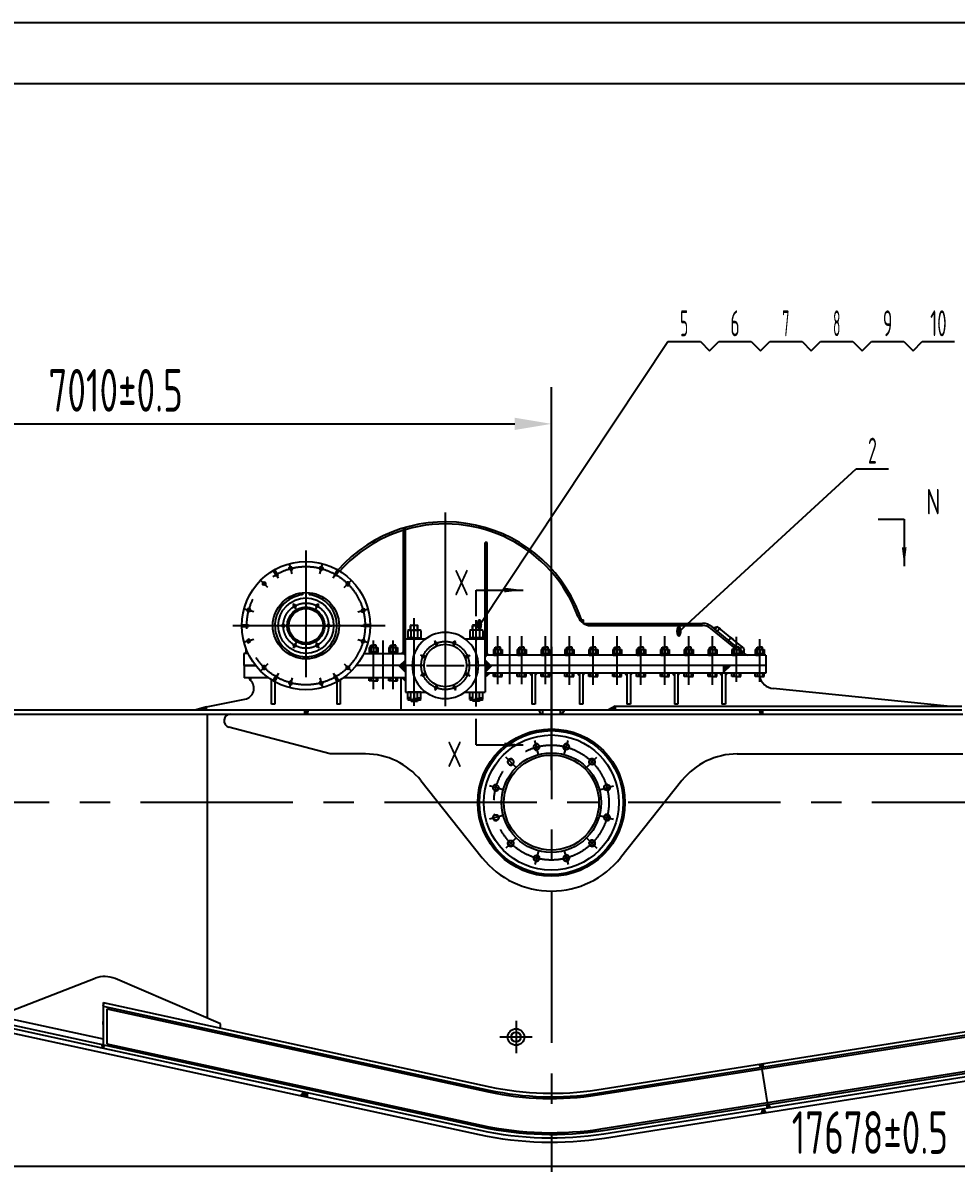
# Model space of a CAD drawing. Header units: millimetres. Extents: x 0 to 30627, y -801 to 20790.
# Drawn here: x 6519 to 11879, y 14243 to 20790 of the extents above; entities that cross this region are included whole.
import ezdxf
from ezdxf.enums import TextEntityAlignment as Align

# ---------------------------------------------------------------- set-up
doc = ezdxf.new("R2010")
doc.units = ezdxf.units.MM
doc.header["$LTSCALE"] = 700
doc.linetypes.add('F', pattern=[0.75, 0.5, -0.25])
doc.linetypes.add('G', pattern=[2, 1.25, -0.25, 0.25, -0.25])
for name, color, linetype in [('01', 7, 'Continuous'), ('02', 1, 'Continuous'), ('04', 2, 'F'), ('05', 142, 'G'), ('08', 1, 'Continuous'), ('11', 3, 'Continuous')]:
    doc.layers.add(name, color=color, linetype=linetype)
doc.styles.get("Standard").update_dxf_attribs({"font": 'isocp', "width": 0.707, "bigfont": 'intecad.shx'})
doc.dimstyles.new('INTE', dxfattribs={"dimscale": 70, "dimtxt": 3.5, "dimasz": 3, "dimexe": 3, "dimexo": 0, "dimgap": 1, "dimtad": 1, "dimdec": 3, "dimdsep": 46, "dimtxsty": 'Standard', "dimcen": 0, "dimclrd": 1, "dimclre": 1, "dimclrt": 3, "dimaunit": 1, "dimadec": 0, "dimazin": 0, "dimtfac": 1, "dimtmove": 0, "dimatfit": 0, "dimfxl": 0, "dimarcsym": 0})

# ---------------------------------------------------------------- blocks, each defined once
blk = doc.blocks.new('*D7')
at = {"layer": '08', "color": 1, "lineweight": -2}
for p, q in [((2544.7, 12260.8), (2544.7, 14436.8)), ((20222.7, 13788.6), (20222.7, 14436.8)), ((2754.7, 14226.8), (20012.7, 14226.8))]:
    blk.add_line(p, q, dxfattribs=at)
at = {"layer": '08', "color": 1}
for points in [[(2754.7, 14261.8), (2754.7, 14191.8), (2544.7, 14226.8)], [(20012.7, 14261.8), (20012.7, 14191.8), (20222.7, 14226.8)]]:
    blk.add_solid(points, dxfattribs=at)
at = {"layer": 'DEFPOINTS', "color": 0}
for p in [(20222.7, 14226.8), (20222.7, 13788.6), (2544.7, 12260.8)]:
    blk.add_point(p, dxfattribs=at)
at = {"layer": '08', "color": 3, "insert": (11383.7, 14419.3), "char_height": 245, "attachment_point": 5}
blk.add_mtext('17678%%P0.5', dxfattribs=at)
blk = doc.blocks.new('*D8')
at = {"layer": '08', "color": 1, "lineweight": -2}
for p, q in [((2544.7, 16670.3), (2544.7, 18697.6)), ((9554.7, 16499.6), (9554.7, 18697.6)), ((2754.7, 18487.6), (9344.7, 18487.6))]:
    blk.add_line(p, q, dxfattribs=at)
at = {"layer": '08', "color": 1}
for points in [[(2754.7, 18522.6), (2754.7, 18452.6), (2544.7, 18487.6)], [(9344.7, 18522.6), (9344.7, 18452.6), (9554.7, 18487.6)]]:
    blk.add_solid(points, dxfattribs=at)
at = {"layer": 'DEFPOINTS', "color": 0}
for p in [(9554.7, 18487.6), (2544.7, 16670.3), (9554.7, 16499.6)]:
    blk.add_point(p, dxfattribs=at)
at = {"layer": '08', "color": 3, "insert": (7052.1, 18680.1), "char_height": 245, "attachment_point": 5}
blk.add_mtext('7010%%p0.5', dxfattribs=at)
blk = doc.blocks.new('*U10')
at = {"layer": '01'}
for p, q in [((-25.6, 0), (-25.6, 25.4)), ((-25.6, 25.4), (0, 25.4)), ((-25.6, 15), (0, 15)), ((0, 25.4), (0, 0)), ((0, -25.4), (0, 0)), ((-25.6, 0), (-25.6, -25.4)), ((-25.6, -15), (0, -15)), ((-25.6, -25.4), (0, -25.4))]:
    blk.add_line(p, q, dxfattribs=at)
at = {"layer": '05'}
blk.add_line((-26.7, 0), (1.1, 0), dxfattribs=at)
blk = doc.blocks.new('*U11')
at = {"layer": '01'}
for p, q in [((-22.8, 7.5), (-22.8, 0)), ((0, 7.5), (-22.8, 7.5)), ((-22.8, 0), (0, 0)), ((0, 0), (-4.3, 7.5)), ((0, 7.5), (4.3, 0)), ((0, 7.5), (22.8, 7.5)), ((22.8, 0), (0, 0)), ((22.8, 7.5), (22.8, 0))]:
    blk.add_line(p, q, dxfattribs=at)
at = {"layer": '05'}
blk.add_line((0, 9.6), (0, -2.1), dxfattribs=at)
blk = doc.blocks.new('L')
at = {"layer": '01'}
for p, q in [((13018.7, 14500.4), (13018.7, 14514.8)), ((13018.7, 14514.8), (13033.7, 14514.8)), ((13048.7, 14514.8), (13033.7, 14514.8)), ((13048.7, 14500.4), (13048.7, 14514.8)), ((13008.3, 14346.1), (13008.3, 14364.8)), ((13008.3, 14364.8), (13033.7, 14364.8)), ((13033.7, 14346.1), (13008.3, 14346.1)), ((13018.7, 14364.8), (13018.7, 14346.1)), ((13059.1, 14364.8), (13033.7, 14364.8)), ((13033.7, 14346.1), (13059.1, 14346.1)), ((13048.7, 14364.8), (13048.7, 14346.1)), ((13059.1, 14346.1), (13059.1, 14364.8))]:
    blk.add_line(p, q, dxfattribs=at)
at = {"layer": '02'}
for p, q in [((13021.7, 14514.8), (13021.7, 14500.4)), ((13045.7, 14514.8), (13045.7, 14500.4))]:
    blk.add_line(p, q, dxfattribs=at)
at = {"layer": '01', "rotation": 270}
blk.add_blockref('*U10', (13033.7, 14474.8), dxfattribs=at)
at = {"layer": '01'}
blk.add_blockref('*U11', (13033.7, 14467.3), dxfattribs=at)
blk = doc.blocks.new('*U36')
at = {"layer": '01'}
blk.add_lwpolyline([(415, 292), (25, 292)], dxfattribs=at)
at = {"layer": '02'}
blk.add_lwpolyline([(420, 297), (0, 297)], dxfattribs=at)

msp = doc.modelspace()

# ---------------------------------------------------------------- hatches: boundary and pattern name
at = {"layer": '01'}
for points in [[(8716.6412, 17892.713), (8704.6412, 17879.9882), (8715.8619, 17879.9882, -0.000249741), (8716.6412, 17880.2168)], [(10503.9267, 17320.0609), (10484.6888, 17316.5484), (10494.4704, 17308.528)], [(8694.3111, 17169.9882), (8704.6412, 17169.9882), (8704.6412, 17180.2739)], [(8703.7193, 17169.9882), (8716.6412, 17169.9882), (8716.6412, 17159.1608)], [(9181.6412, 17158.9882), (9173.6412, 17167.026), (9173.6412, 17150.9882)], [(9195.9714, 17158.9882), (9185.6412, 17158.9882), (9185.6412, 17169.2739)], [(10659.5197, 17189.6592), (10651.4477, 17179.8147), (10659.4383, 17173.2628)], [(10680.2849, 17158.9882), (10666.1401, 17167.7676), (10658.9414, 17158.9882)], [(8716.6412, 17011.3135), (8716.6412, 17030.4882), (8698.5191, 17030.4882)], [(9882.8954, 16846.4882), (9920.4157, 16846.4882), (9920.4157, 16866.4882)], [(10768.2412, 16846.4882), (10748.5425, 16846.4882), (10755.2412, 16821.4882), (10768.2412, 16821.4882)], [(6985.5725, 14922.4323), (6972.3212, 14925.3126), (6981.3246, 14902.8886)], [(10791.2546, 14559.8516), (10811.2318, 14563.0053), (10800.1106, 14581.4974), (10791.3614, 14580.1162)]]:
    msp.add_hatch(color=256, dxfattribs=at).paths.add_polyline_path(points)
at = {"layer": '01', "linetype": 'Continuous'}
h = msp.add_hatch(color=7, dxfattribs=at)
h.paths.add_polyline_path([(8677.6412, 17100.4882), (8691.1412, 17086.9882), (8691.1412, 17100.4882)])
h.paths.add_polyline_path([(8691.1412, 17100.4882), (8691.1412, 17086.9882), (8696.6412, 17081.4882), (8716.6412, 17081.4882), (8716.6412, 17100.4882)])
h.paths.add_polyline_path([(8716.6412, 17061.4882), (8716.6412, 17081.4882), (8696.6412, 17081.4882)])
at = {"layer": '01'}
h = msp.add_hatch(color=256, dxfattribs=at)
h.paths.add_polyline_path([(9193.6412, 17081.4882), (9173.6412, 17081.4882), (9173.6412, 17061.4882)])
h.paths.add_polyline_path([(9212.6412, 17100.4882), (9173.6412, 17100.4882), (9173.6412, 17081.4882), (9193.6412, 17081.4882)])
h.paths.add_polyline_path([(9198.6412, 17054.9082), (9198.6412, 17056.4882), (9173.6412, 17056.4882), (9173.6412, 17033.7666)])
h = msp.add_hatch(color=256, dxfattribs=at)
h.paths.add_polyline_path([(10565.8203, 17100.4882), (10543.6412, 17100.4882), (10543.6412, 17081.4882), (10563.6412, 17081.4882), (10564.2011, 17082.048)])
h.paths.add_polyline_path([(10563.6412, 17081.4882), (10543.6412, 17081.4882), (10543.6412, 17061.4882)])
h.paths.add_polyline_path([(10582.6412, 17100.4882), (10565.8203, 17100.4882), (10564.2011, 17082.048)])
at = {"layer": '01', "linetype": 'Continuous'}
for points in [[(7827.1412, 17030.4882), (7818.9284, 17030.4882), (7827.1412, 17014.4882)], [(7573.1412, 16846.4882), (7573.1412, 16862.4882), (7515.0246, 16846.4882)], [(8157.94, 16846.4882), (8138.7412, 16846.4882), (8138.7412, 16821.4882), (8151.2412, 16821.4882)]]:
    msp.add_hatch(color=7, dxfattribs=at).paths.add_polyline_path(points)
at = {"layer": '01'}
h = msp.add_hatch(color=256, dxfattribs=at)
h.paths.add_polyline_path([(9442.1412, 17056.4882), (9429.5556, 17056.4882), (9442.1412, 17041.6822)])
h.paths.add_polyline_path([(9471.57, 17056.4882), (9462.1412, 17056.4882), (9462.1412, 17044.4918)])
h = msp.add_hatch(color=256, dxfattribs=at)
h.paths.add_polyline_path([(9715.1412, 17056.4882), (9702.5556, 17056.4882), (9715.1412, 17041.6822)])
h.paths.add_polyline_path([(9744.57, 17056.4882), (9735.1412, 17056.4882), (9735.1412, 17044.4918)])
h = msp.add_hatch(color=256, dxfattribs=at)
h.paths.add_polyline_path([(9988.1412, 17056.4882), (9975.5556, 17056.4882), (9988.1412, 17041.6822)])
h.paths.add_polyline_path([(10017.57, 17056.4882), (10008.1412, 17056.4882), (10008.1412, 17044.4918)])
h = msp.add_hatch(color=256, dxfattribs=at)
h.paths.add_polyline_path([(10261.1412, 17056.4882), (10248.5556, 17056.4882), (10261.1412, 17041.6822)])
h.paths.add_polyline_path([(10290.57, 17056.4882), (10281.1412, 17056.4882), (10281.1412, 17044.4918)])
h = msp.add_hatch(color=256, dxfattribs=at)
h.paths.add_polyline_path([(10534.1412, 17056.4882), (10521.5556, 17056.4882), (10534.1412, 17041.6822)])
h.paths.add_polyline_path([(10563.57, 17056.4882), (10554.1412, 17056.4882), (10554.1412, 17044.4918)])
h = msp.add_hatch(color=256, dxfattribs=at)
h.paths.add_polyline_path([(9503.7412, 16846.4882), (9479.8075, 16846.4882), (9494.2412, 16821.4882), (9500.7412, 16821.4882, 0.414213562), (9503.7412, 16824.4882)])
h.paths.add_polyline_path([(9629.6747, 16846.4877), (9605.7412, 16846.4878), (9605.7412, 16824.4882, 0.414213562), (9608.7412, 16821.4882), (9615.2412, 16821.4882)])
h = msp.add_hatch(color=256, dxfattribs=at)
h.paths.add_polyline_path([(9503.7412, 16846.4882), (9494.2412, 16846.4882), (9494.2412, 16821.4882), (9500.7412, 16821.4882, 0.414213562), (9503.7412, 16824.4882)])
h.paths.add_polyline_path([(9615.2412, 16846.4877), (9605.7412, 16846.4878), (9605.7412, 16824.4882, 0.414213562), (9608.7412, 16821.4882), (9615.2412, 16821.4882)])
h = msp.add_hatch(color=256, dxfattribs=at)
h.paths.add_polyline_path([(10761.7412, 14814.4605), (10748.7412, 14812.4069), (10757.0215, 14793.4669), (10761.7412, 14794.2125)])
h.paths.add_polyline_path([(10773.7412, 14811.457), (10773.7412, 14816.3561), (10761.7412, 14814.4605), (10761.7412, 14794.2125), (10768.0961, 14795.2164)])
h.paths.add_polyline_path([(10775.5431, 14816.6408), (10773.7412, 14816.3561), (10773.7412, 14811.457)])
h = msp.add_hatch(color=256, dxfattribs=at)
h.paths.add_polyline_path([(8138.897, 14651.2832), (8132.6906, 14652.6322), (8113.23, 14631.2784), (8133.5871, 14626.8536)])
h.paths.add_polyline_path([(8133.5871, 14626.8536), (8152.7152, 14622.696), (8152.7725, 14648.2673), (8138.897, 14651.2832)])
h = msp.add_hatch(color=256, dxfattribs=at)
h.paths.add_polyline_path([(10769.8787, 14556.4771), (10766.1053, 14555.8814), (10761.5304, 14529.8496), (10773.7771, 14531.7829)])
h.paths.add_polyline_path([(10773.7412, 14557.0869), (10769.8787, 14556.4771), (10773.7771, 14531.7829), (10784.1679, 14533.4233)])
at = {"layer": '02'}
for points in [[(8716.6412, 17131.9882), (8685.1412, 17100.4882), (8716.6412, 17100.4882), (8716.6412, 17100.9882)], [(9173.6412, 17131.9882), (9173.6412, 17100.4882), (9205.1412, 17100.4882)]]:
    msp.add_hatch(color=256, dxfattribs=at).paths.add_polyline_path(points)

# ---------------------------------------------------------------- linework, layer by layer
msp.add_line((7947.1412, 16878.4882), (7947.1412, 17018.2017))
at = {"layer": '01'}
for p, q in [((11430.9946, 17940.0562), (11580.9946, 17940.0562)), ((8704.6412, 17879.9882), (8716.6412, 17892.713)), ((9123.1412, 17383.5956), (9123.1412, 17533.5956)), ((8729.6412, 17300.755), (8729.6412, 17258.9882)), ((8737.5787, 17303.9882), (8795.2037, 17303.9882)), ((8749.1412, 17332.3444), (8746.1412, 17329.3444)), ((8746.1412, 17303.9882), (8746.1412, 17329.3444)), ((8788.1412, 17329.3444), (8746.1412, 17329.3444)), ((8748.3912, 17300.755), (8748.3912, 17258.9882)), ((8749.1412, 17332.3444), (8785.1412, 17332.3444)), ((8785.1412, 17332.3444), (8788.1412, 17329.3444)), ((8785.8912, 17300.755), (8785.8912, 17258.9882)), ((8788.1412, 17303.9882), (8788.1412, 17329.3444)), ((8804.6412, 17300.755), (8804.6412, 17258.9882)), ((9085.6412, 17300.755), (9085.6412, 17258.9882)), ((9152.7037, 17303.9882), (9095.0787, 17303.9882)), ((9105.1412, 17332.3444), (9102.1412, 17329.3444)), ((9102.1412, 17329.3444), (9144.1412, 17329.3444)), ((9102.1412, 17303.9882), (9102.1412, 17329.3444)), ((9104.3912, 17300.755), (9104.3912, 17258.9882)), ((9141.1412, 17332.3444), (9105.1412, 17332.3444)), ((9141.1412, 17332.3444), (9144.1412, 17329.3444)), ((9141.8912, 17300.755), (9141.8912, 17258.9882)), ((9144.1412, 17303.9882), (9144.1412, 17329.3444)), ((9160.6412, 17300.755), (9160.6412, 17258.9882)), ((10618.917, 17206.4882), (10477.9945, 17322.0374)), ((10503.9267, 17320.0609), (10484.6888, 17316.5484)), ((8729.6412, 17258.9882), (8804.6412, 17258.9882)), ((8735.3912, 17258.9882), (8735.3912, 17253.4882)), ((8767.1412, 17258.9882), (8735.3912, 17258.9882)), ((8767.1412, 17258.9882), (8763.9658, 17253.4882)), ((8767.1412, 17258.9882), (8798.8912, 17258.9882)), ((8770.028, 17253.4882), (8773.2034, 17258.9882)), ((8798.8912, 17258.9882), (8798.8912, 17253.4882)), ((9160.6412, 17258.9882), (9085.6412, 17258.9882)), ((9123.1412, 17258.9882), (9091.3912, 17258.9882)), ((9091.3912, 17258.9882), (9091.3912, 17253.4882)), ((9120.2545, 17253.4882), (9117.0791, 17258.9882)), ((9123.1412, 17258.9882), (9154.8912, 17258.9882)), ((9123.1412, 17258.9882), (9126.3167, 17253.4882)), ((9154.8912, 17258.9882), (9154.8912, 17253.4882)), ((7802.1412, 17169.9882), (7802.1412, 17194.2913)), ((8518.1412, 17203.0882), (8518.1412, 17217.4882)), ((8518.1412, 17217.4882), (8533.1412, 17217.4882)), ((8548.1412, 17217.4882), (8533.1412, 17217.4882)), ((8548.1412, 17203.0882), (8548.1412, 17217.4882)), ((8631.1412, 17203.0882), (8631.1412, 17217.4882)), ((8631.1412, 17217.4882), (8646.1412, 17217.4882)), ((8661.1412, 17217.4882), (8646.1412, 17217.4882)), ((8661.1412, 17203.0882), (8661.1412, 17217.4882)), ((8694.3111, 17169.9882), (8704.6412, 17180.2739)), ((8703.7193, 17169.9882), (8716.6412, 17159.1608)), ((9181.6412, 17158.9882), (9173.6412, 17167.026)), ((9173.6412, 17150.9882), (9181.6412, 17158.9882)), ((9195.9714, 17158.9882), (9185.6412, 17169.2739)), ((10666.1401, 17167.7676), (10642.5662, 17187.097)), ((10658.9414, 17158.9882), (10666.1401, 17167.7676)), ((10659.5197, 17189.6592), (10659.4383, 17173.2628)), ((10666.1401, 17167.7676), (10680.2849, 17158.9882)), ((9173.6412, 17131.9882), (9205.1412, 17100.4882)), ((9173.6412, 17061.4882), (9212.6412, 17100.4882)), ((10543.6412, 17061.4882), (10582.6412, 17100.4882)), ((8507.7162, 17011.7882), (8507.7162, 17030.4882)), ((8507.7162, 17030.4882), (8533.1412, 17030.4882)), ((8518.1412, 17030.4882), (8518.1412, 17011.7882)), ((8558.5662, 17030.4882), (8533.1412, 17030.4882)), ((8548.1412, 17030.4882), (8548.1412, 17011.7882)), ((8558.5662, 17011.7882), (8558.5662, 17030.4882)), ((8620.7162, 17011.7882), (8620.7162, 17030.4882)), ((8620.7162, 17030.4882), (8646.1412, 17030.4882)), ((8631.1412, 17030.4882), (8631.1412, 17011.7882)), ((8671.5662, 17030.4882), (8646.1412, 17030.4882)), ((8661.1412, 17030.4882), (8661.1412, 17011.7882)), ((8671.5662, 17011.7882), (8671.5662, 17030.4882)), ((8691.1412, 16846.4882), (8691.1412, 17030.4882)), ((8698.5191, 17030.4882), (8716.6412, 17011.3135)), ((9173.6412, 17033.7666), (9200.5096, 17056.4882)), ((9442.1412, 17041.6822), (9429.5556, 17056.4882)), ((9462.1412, 17044.4918), (9471.57, 17056.4882)), ((9715.1412, 17041.6822), (9702.5556, 17056.4882)), ((9735.1412, 17044.4918), (9744.57, 17056.4882)), ((9988.1412, 17041.6822), (9975.5556, 17056.4882)), ((10008.1412, 17044.4918), (10017.57, 17056.4882)), ((10261.1412, 17041.6822), (10248.5556, 17056.4882)), ((10281.1412, 17044.4918), (10290.57, 17056.4882)), ((10534.1412, 17041.6822), (10521.5556, 17056.4882)), ((10554.1412, 17044.4918), (10563.57, 17056.4882)), ((8533.1412, 17011.7882), (8507.7162, 17011.7882)), ((8533.1412, 17011.7882), (8558.5662, 17011.7882)), ((8646.1412, 17011.7882), (8620.7162, 17011.7882)), ((8646.1412, 17011.7882), (8671.5662, 17011.7882)), ((11826.7695, 16866.4882), (10828.1455, 16967.9439)), ((7573.1412, 16862.4882), (7794.3638, 16906.4614)), ((8729.6412, 16905.7213), (8729.6412, 16947.4882)), ((8804.6412, 16947.4882), (8729.6412, 16947.4882)), ((8741.2662, 16915.4882), (8736.7662, 16915.4882)), ((8736.7662, 16915.4882), (8736.7662, 16902.6555)), ((8762.6412, 16902.4882), (8739.0787, 16902.4882)), ((8741.2662, 16915.4882), (8741.2662, 16902.6555)), ((8746.1412, 16899.5444), (8746.1412, 16902.4882)), ((8749.1412, 16896.5444), (8746.1412, 16899.5444)), ((8748.3912, 16905.7213), (8748.3912, 16947.4882)), ((8749.1412, 16896.5444), (8785.1412, 16896.5444)), ((8771.6412, 16915.4882), (8762.6412, 16915.4882)), ((8762.6412, 16915.4882), (8762.6412, 16902.4882)), ((8771.6412, 16915.4882), (8771.6412, 16902.4882)), ((8796.7037, 16902.4882), (8771.6412, 16902.4882)), ((8788.1412, 16899.5444), (8785.1412, 16896.5444)), ((8785.8912, 16905.7213), (8785.8912, 16947.4882)), ((8788.1412, 16899.5444), (8788.1412, 16902.4882)), ((8793.0162, 16915.4882), (8797.5162, 16915.4882)), ((8793.0162, 16915.4882), (8793.0162, 16902.6555)), ((8797.5162, 16915.4882), (8797.5162, 16902.6555)), ((8804.6412, 16905.7213), (8804.6412, 16947.4882)), ((9085.6412, 16947.4882), (9160.6412, 16947.4882)), ((9085.6412, 16905.7213), (9085.6412, 16947.4882)), ((9097.2662, 16915.4882), (9092.7662, 16915.4882)), ((9092.7662, 16915.4882), (9092.7662, 16902.6555)), ((9093.5787, 16902.4882), (9118.6412, 16902.4882)), ((9097.2662, 16915.4882), (9097.2662, 16902.6555)), ((9102.1412, 16899.5444), (9102.1412, 16902.4882)), ((9102.1412, 16899.5444), (9105.1412, 16896.5444)), ((9104.3912, 16905.7213), (9104.3912, 16947.4882)), ((9141.1412, 16896.5444), (9105.1412, 16896.5444)), ((9118.6412, 16915.4882), (9127.6412, 16915.4882)), ((9118.6412, 16915.4882), (9118.6412, 16902.4882)), ((9127.6412, 16915.4882), (9127.6412, 16902.4882)), ((9127.6412, 16902.4882), (9151.2037, 16902.4882)), ((9141.1412, 16896.5444), (9144.1412, 16899.5444)), ((9141.8912, 16905.7213), (9141.8912, 16947.4882)), ((9144.1412, 16899.5444), (9144.1412, 16902.4882)), ((9149.0162, 16915.4882), (9153.5162, 16915.4882)), ((9149.0162, 16915.4882), (9149.0162, 16902.6555)), ((9153.5162, 16915.4882), (9153.5162, 16902.6555)), ((9160.6412, 16905.7213), (9160.6412, 16947.4882)), ((2795.7412, 16846.4882), (11911.4157, 16846.4882)), ((9479.8075, 16846.4882), (9494.2412, 16821.4882)), ((9629.675, 16846.4882), (9615.2412, 16821.4882)), ((9920.4157, 16866.4882), (9882.8954, 16846.4882)), ((9920.4157, 16866.4882), (11911.3481, 16866.4882)), ((9920.4157, 16866.4882), (9920.4157, 16846.4882)), ((10768.2412, 16821.4882), (10768.2412, 16846.4882)), ((9123.1412, 16644.7698), (9123.1412, 16794.7698)), ((8284.7412, 16592.4882), (7703.0008, 16746.7577)), ((9815.1852, 14664.9343), (19881.038, 16253.9852)), ((9818.3039, 14645.1789), (19892.8233, 16235.598)), ((9819.8633, 14635.3012), (19874.6273, 16222.6016)), ((9850.4264, 14441.6988), (19924.9458, 16032.1179)), ((9851.9858, 14431.8212), (19926.5051, 16022.2402)), ((9855.1064, 14412.0661), (19923.3102, 16001.4882)), ((9859.0073, 14387.3723), (19925.2714, 15976.4882)), ((2852.2101, 15820.8438), (9150.1254, 14451.9536)), ((2855.7412, 15799.6093), (9145.8774, 14432.4099)), ((4114.4313, 15500.4416), (9140.5675, 14407.9803)), ((6981.3686, 15164.8565), (6981.322, 14957.1073)), ((6981.364, 15144.2263), (6985.6119, 15163.7699)), ((6981.364, 15144.3905), (6981.364, 14923.3471)), ((6981.3686, 15164.8565), (9200.251, 14682.5689)), ((6981.3686, 15144.3895), (9196.0031, 14663.0252)), ((7001.364, 15129.8099), (9193.8791, 14653.2534)), ((7001.364, 15129.8099), (7001.364, 14929.2334)), ((6406.2468, 15082.1034), (6981.3686, 14957.0972)), ((6981.3686, 15039.8336), (6981.3686, 15056.8068)), ((7654.2307, 15018.5864), (7654.2364, 15044.1689)), ((7001.364, 14929.2334), (9152.2493, 14461.7254)), ((6981.3246, 14902.8886), (6972.3212, 14925.3126)), ((10757.0215, 14793.4669), (10748.7412, 14812.4069)), ((10768.0961, 14795.2164), (10775.5431, 14816.6408)), ((8132.6906, 14652.6322), (8113.23, 14631.2784)), ((8138.897, 14651.2832), (8133.5871, 14626.8536)), ((8152.7725, 14648.2673), (8152.7152, 14622.696)), ((10766.1053, 14555.8814), (10761.5304, 14529.8496)), ((10769.8787, 14556.4771), (10773.7771, 14531.7829)), ((10773.7412, 14557.0869), (10784.1679, 14533.4233)), ((10791.3614, 14580.1162), (10791.2546, 14559.8516)), ((10800.1106, 14581.4974), (10811.2318, 14563.0053))]:
    msp.add_line(p, q, dxfattribs=at)
at = {"layer": '01', "color": 7, "linetype": 'Continuous'}
for p, q in [((8704.6412, 17169.9882), (8704.6412, 17879.9882)), ((8704.6412, 17879.9882), (8716.6412, 17879.9882)), ((8716.6412, 17100.4882), (8716.6412, 17892.713)), ((8704.6412, 17854.9882), (8716.6412, 17854.9882)), ((9173.6412, 17100.4882), (9173.6412, 17806.9882)), ((9185.6412, 17806.9882), (9173.6412, 17806.9882)), ((9185.6412, 17781.9882), (9173.6412, 17781.9882)), ((9185.6412, 17742.9882), (9173.6412, 17742.9882)), ((9185.6412, 17158.9882), (9185.6412, 17806.9882)), ((9185.6412, 17640.9882), (9173.6412, 17640.9882)), ((8126.1412, 17518.5383), (8126.1412, 17505.9712)), ((8164.1412, 17518.5383), (8164.1412, 17505.9712)), ((9728.5432, 17361.9882), (9738.6412, 17361.9882)), ((9738.6412, 17341.9882), (9738.6412, 17361.9882)), ((9738.83, 17341.9882), (10422.1975, 17341.9882)), ((9779.8178, 17329.9882), (10422.1975, 17329.9882)), ((10602.1412, 17204.7252), (10470.3858, 17312.758)), ((10494.4704, 17308.528), (10507.1515, 17323.9938)), ((10664.1288, 17195.2804), (10507.1515, 17323.9938)), ((8716.6412, 17253.4882), (8832.4869, 17253.4882)), ((9057.7956, 17253.4882), (9173.6412, 17253.4882)), ((7789.1412, 17169.9882), (7789.1412, 17100.4882)), ((7812.7089, 17169.9882), (7789.1412, 17169.9882)), ((8477.5736, 17169.9882), (8716.6412, 17169.9882)), ((10787.1412, 17158.9882), (9181.6412, 17158.9882)), ((10657.9217, 17158.9882), (10642.5662, 17171.5788)), ((10651.4477, 17179.8147), (10664.1288, 17195.2804)), ((10787.1412, 17158.9882), (10787.1412, 17100.4882)), ((7789.1412, 17100.4882), (7856.0392, 17100.4882)), ((7789.6412, 17100.4882), (7789.6412, 17030.4882)), ((7856.0392, 17100.4882), (7789.6412, 17100.4882)), ((8823.1412, 17100.4882), (8434.2433, 17100.4882)), ((8716.6412, 17061.4882), (8677.6412, 17100.4882)), ((8685.1412, 17100.4882), (8716.6412, 17131.9882)), ((8716.6412, 17100.9882), (8716.6412, 16947.4882)), ((10786.6412, 17100.4882), (9067.1412, 17100.4882)), ((9173.6412, 17100.4882), (9173.6412, 16947.4882)), ((10543.6412, 17100.4882), (10543.6412, 17056.4882)), ((10786.6412, 17100.4882), (10786.6412, 17056.4882)), ((7929.0626, 17030.4882), (7789.6412, 17030.4882)), ((7827.1412, 17014.4882), (7818.9284, 17030.4882)), ((7827.1412, 17030.4882), (7827.1412, 17014.4882)), ((8716.6412, 17030.4882), (8361.2199, 17030.4882)), ((10786.6412, 17056.4882), (9173.6412, 17056.4882)), ((9442.1412, 17056.4882), (9442.1412, 16878.4882)), ((9462.1412, 17056.4882), (9462.1412, 16878.4882)), ((9715.1412, 17056.4882), (9715.1412, 16878.4882)), ((9735.1412, 17056.4882), (9735.1412, 16878.4882)), ((9988.1412, 17056.4882), (9988.1412, 16878.4882)), ((10008.1412, 17056.4882), (10008.1412, 16878.4882)), ((10261.1412, 17056.4882), (10261.1412, 16878.4882)), ((10281.1412, 17056.4882), (10281.1412, 16878.4882)), ((10534.1412, 17056.4882), (10534.1412, 16878.4882)), ((10554.1412, 17056.4882), (10554.1412, 16878.4882)), ((7967.1412, 17006.3301), (7967.1412, 16878.4882)), ((8322.1412, 17005.7804), (8322.1412, 16878.4882)), ((8342.1412, 17017.5668), (8342.1412, 16878.4882)), ((8716.6412, 16947.4882), (8832.4869, 16947.4882)), ((8788.1412, 16899.5444), (8746.1412, 16899.5444)), ((9057.7956, 16947.4882), (9173.6412, 16947.4882)), ((9102.1412, 16899.5444), (9144.1412, 16899.5444)), ((7573.1412, 16862.4882), (7515.0246, 16846.4882)), ((7573.1412, 16846.4882), (7573.1412, 16862.4882)), ((7967.1412, 16878.4882), (7947.1412, 16878.4882)), ((8138.7412, 16821.4882), (8138.7412, 16846.4882)), ((8157.94, 16846.4882), (8151.2412, 16821.4882)), ((8342.1412, 16878.4882), (8322.1412, 16878.4882)), ((9462.1412, 16878.4882), (9442.1412, 16878.4882)), ((9503.7412, 16846.4882), (9503.7412, 16821.4882)), ((9605.7412, 16846.4882), (9605.7412, 16821.4882)), ((9735.1412, 16878.4882), (9715.1412, 16878.4882)), ((10008.1412, 16878.4882), (9988.1412, 16878.4882)), ((10281.1412, 16878.4882), (10261.1412, 16878.4882)), ((10554.1412, 16878.4882), (10534.1412, 16878.4882)), ((10748.5425, 16846.4882), (10755.2412, 16821.4882)), ((2846.7412, 16821.4882), (11916.7412, 16821.4882)), ((7580.5623, 15075.6749), (7580.5623, 16821.4882)), ((8487.7412, 16592.4882), (8284.7412, 16592.4882)), ((10621.7412, 16592.4882), (11916.7412, 16592.4882)), ((8805.4344, 16439.2866), (9157.2336, 15997.1788)), ((10304.0481, 16439.2866), (9952.2489, 15997.1788)), ((6416.8609, 15105.3801), (6935.1451, 15304.8709)), ((7654.2364, 15044.1689), (7049.5116, 15302.7734)), ((6985.5725, 14922.4323), (6981.3246, 14902.8886)), ((11058.0715, 14840.9928), (11059.6458, 14831.0201)), ((10761.7412, 14794.2125), (10795.4381, 14580.7597)), ((11090.209, 14637.4177), (11091.7683, 14627.54))]:
    msp.add_line(p, q, dxfattribs=at)
at = {"layer": '01'}
for centre, radius in [((8145.1412, 17328.9882), 368.5), ((8057.2075, 17657.1615), 8), ((8233.075, 17657.1615), 8), ((7904.9017, 17569.2277), 8), ((8385.3808, 17569.2277), 8), ((8145.1412, 17328.9882), 190.5), ((7816.9679, 17416.9219), 8), ((8473.3145, 17416.9219), 8), ((7816.9679, 17241.0544), 8), ((8473.3145, 17241.0544), 8), ((7904.9017, 17088.7486), 8), ((8385.3808, 17088.7486), 8), ((8057.2075, 17000.8149), 8), ((8233.075, 17000.8149), 8), ((8767.1412, 16907.5444), 4.5), ((9123.1412, 16907.5444), 4.5), ((9554.7412, 16313.4882), 422.5), ((9469.331, 16632.2437), 16), ((9640.1515, 16632.2437), 16), ((9321.396, 16546.8334), 16), ((9788.0865, 16546.8334), 16), ((9235.9857, 16398.8984), 16), ((9873.4968, 16398.8984), 16), ((9235.9857, 16228.0779), 16), ((9873.4968, 16228.0779), 16), ((9321.396, 16080.1429), 16), ((9788.0865, 16080.1429), 16), ((9469.331, 15994.7326), 16), ((9640.1515, 15994.7326), 16), ((9351.7412, 14967.4882), 47.5)]:
    msp.add_circle(centre, radius, dxfattribs=at)
at = {"layer": '01', "color": 7, "linetype": 'Continuous'}
for centre, radius in [((8145.1412, 17328.9882), 159), ((8145.1412, 17328.9882), 107.5), ((8145.1412, 17328.9882), 98.5), ((8080.1412, 17441.5715), 6), ((8210.1412, 17441.5715), 6), ((8015.1412, 17328.9882), 6), ((8275.1412, 17328.9882), 6), ((8080.1412, 17216.4049), 6), ((8210.1412, 17216.4049), 6), ((8945.1412, 17100.4882), 122), ((8892.3309, 17227.9835), 6), ((8997.9516, 17227.9835), 6), ((8817.6459, 17153.2985), 6), ((9072.6366, 17153.2985), 6), ((8817.6459, 17047.6778), 6), ((9072.6366, 17047.6778), 6), ((8892.3309, 16972.9928), 6), ((8997.9516, 16972.9928), 6), ((9554.7412, 16313.4882), 413), ((9554.7412, 16313.4882), 388), ((9554.7412, 16313.4882), 286), ((9554.7412, 16313.4882), 273), ((9351.7412, 14967.4882), 28.0968)]:
    msp.add_circle(centre, radius, dxfattribs=at)
for centre, radius, start, end in [((8945.1412, 17099.9882), 825, 17.39093041, 138.33405891), ((8945.1412, 17099.9882), 813, 107.2065922, 138.17246033), ((8945.1412, 17099.9882), 813, 20.13339404, 106.38058467), ((8945.1412, 17100.4882), 190, 0, 180), ((10422.1975, 17253.9882), 76, 50.65, 90), ((8945.1412, 17100.4882), 190, 180, 0), ((9500.7412, 16824.4882), 3, 270, 0), ((9608.7412, 16824.4882), 3, 180, 270), ((6989.7459, 15163.0162), 152, 66.84651385, 111.05203005)]:
    msp.add_arc(centre, radius, start, end, dxfattribs=at)
at = {"layer": '01'}
for centre, radius, start, end in [((8145.1412, 17328.9882), 178, 96.12751533, 83.87248467), ((9779.8178, 17405.9882), 76, 200.13339404, 270), ((8739.0162, 17288.7795), 15.2086, 51.94438679, 128.05561321), ((8767.1412, 17248.0033), 55.9848, 70.43279476, 109.56720524), ((8795.2662, 17288.7795), 15.2086, 51.94438679, 128.05561321), ((9095.0162, 17288.7795), 15.2086, 51.94438679, 128.05561321), ((9123.1412, 17248.0033), 55.9848, 70.43279476, 109.56720524), ((9151.2662, 17288.7795), 15.2086, 51.94438679, 128.05561321), ((10422.1975, 17253.9882), 88, 50.65, 90), ((10837.1412, 17056.4882), 89, 192.12893688, 264.19890565), ((7781.8864, 16969.2333), 64, 281.24236054, 45), ((8739.0162, 16917.6968), 15.2086, 231.94438679, 308.05561321), ((8767.1412, 16958.473), 55.9848, 250.43279476, 265.38965172), ((8767.1412, 16958.473), 55.9848, 274.61034828, 289.56720524), ((8795.2662, 16917.6968), 15.2086, 231.94438679, 308.05561321), ((9095.0162, 16917.6968), 15.2086, 231.94438679, 308.05561321), ((9123.1412, 16958.473), 55.9848, 250.43279476, 265.38965172), ((9123.1412, 16958.473), 55.9848, 274.61034828, 289.56720524), ((9151.2662, 16917.6968), 15.2086, 231.94438679, 308.05561321), ((7712.7412, 16783.4882), 38, 90, 255.14780107), ((8487.7412, 16186.4882), 406, 38.51037182, 90), ((10621.7412, 16186.4882), 406, 90, 141.48962818), ((9554.7412, 16313.4882), 508, 218.51037182, 321.48962818), ((9554.7412, 16313.4882), 1669, 257.73715286, 278.9767618), ((9554.7412, 16313.4882), 1699, 257.73715286, 278.9767618), ((9554.7412, 16313.4882), 1689, 257.73715286, 278.9767618), ((9554.7412, 16313.4882), 1950, 257.73715286, 278.9767618), ((9554.7412, 16313.4882), 1925, 257.73715286, 278.9767618), ((9554.7412, 16313.4882), 1905, 257.73715286, 278.9767618), ((9554.7412, 16313.4882), 1895, 257.73715286, 278.9767618)]:
    msp.add_arc(centre, radius, start, end, dxfattribs=at)
at = {"layer": '02'}
for p, q in [((9141.1412, 17332.3444), (10224.1448, 18960.611)), ((10224.1448, 18960.611), (10410.1448, 18960.611)), ((10410.1448, 18960.611), (10463.1778, 18907.578)), ((10463.1778, 18907.578), (10516.2108, 18960.611)), ((10516.2108, 18960.611), (10702.2108, 18960.611)), ((10702.2108, 18960.611), (10755.2438, 18907.578)), ((10755.2438, 18907.578), (10808.2768, 18960.611)), ((10808.2768, 18960.611), (10994.2768, 18960.611)), ((10994.2768, 18960.611), (11047.3098, 18907.578)), ((11047.3098, 18907.578), (11100.3428, 18960.611)), ((11100.3428, 18960.611), (11286.3428, 18960.611)), ((11286.3428, 18960.611), (11339.3758, 18907.578)), ((11339.3758, 18907.578), (11392.4088, 18960.611)), ((11392.4088, 18960.611), (11578.4088, 18960.611)), ((11578.4088, 18960.611), (11631.4419, 18907.578)), ((11631.4419, 18907.578), (11684.4749, 18960.611)), ((11684.4749, 18960.611), (11870.4749, 18960.611)), ((10286.8325, 17293.4761), (11305.3248, 18229.8151)), ((11305.3248, 18229.8151), (11491.3248, 18229.8151)), ((11580.9946, 17940.0562), (11580.9946, 17670.0562)), ((9123.1412, 17533.5956), (9393.1412, 17533.5956)), ((8089.2034, 17425.8754), (8071.0579, 17457.3043)), ((8201.0791, 17425.8754), (8219.2246, 17457.3043)), ((8033.2655, 17328.9882), (7996.9745, 17328.9882)), ((8257.017, 17328.9882), (8293.308, 17328.9882)), ((8089.2034, 17232.1009), (8071.0579, 17200.672)), ((8201.0791, 17232.1009), (8219.2246, 17200.672)), ((8521.1412, 17217.4882), (8521.1412, 17203.0882)), ((8545.1412, 17217.4882), (8545.1412, 17203.0882)), ((8634.1412, 17217.4882), (8634.1412, 17203.0882)), ((8658.1412, 17217.4882), (8658.1412, 17203.0882)), ((9123.1412, 16644.7698), (9393.1412, 16644.7698))]:
    msp.add_line(p, q, dxfattribs=at)
at = {"layer": '02', "color": 1, "linetype": 'Continuous'}
for p, q in [((8747.7652, 17303.9882), (8747.7652, 17330.9684)), ((8786.5172, 17303.9882), (8786.5172, 17330.9684)), ((9103.7652, 17303.9882), (9103.7652, 17330.9684)), ((9142.5172, 17303.9882), (9142.5172, 17330.9684)), ((8747.3001, 16898.3856), (8747.3001, 16902.4882)), ((8786.6412, 16898.0444), (8786.6412, 16902.4882)), ((9103.6412, 16898.0444), (9103.6412, 16902.4882)), ((9142.9824, 16898.3856), (9142.9824, 16902.4882))]:
    msp.add_line(p, q, dxfattribs=at)
at = {"layer": '02'}
for points in [[(11580.9946, 17670.0562, 0, 27, 0), (11580.9946, 17778.0562, 0, 0, 0)], [(9393.1412, 17533.5956, 0, 27, 0), (9285.1412, 17533.5956, 0, 0, 0)], [(9393.1412, 16644.7698, 0, 27, 0), (9285.1412, 16644.7698, 0, 0, 0)]]:
    msp.add_lwpolyline(points, format="xyseb", dxfattribs=at)
at = {"layer": '02', "color": 1, "linetype": 'Continuous'}
for centre, radius, start, end in [((8057.2075, 17657.1615), 10, 285, 195.84323544), ((8233.075, 17657.1615), 10, 255, 165.84323544), ((7904.9017, 17569.2277), 10, 315, 225.84323544), ((8385.3808, 17569.2277), 10, 225, 135.84323544), ((7816.9679, 17416.9219), 10, 345, 255.84323544), ((8080.1412, 17441.5715), 8, 28.23677464, 300), ((8210.1412, 17441.5715), 8, 328.23677464, 240), ((8473.3145, 17416.9219), 10, 195, 105.84323544), ((8015.1412, 17328.9882), 8, 88.23677464, 0), ((8275.1412, 17328.9882), 8, 268.23677464, 180), ((7816.9679, 17241.0544), 10, 15, 285.84323544), ((8080.1412, 17216.4049), 8, 148.23677464, 60), ((8210.1412, 17216.4049), 8, 208.23677464, 120), ((8473.3145, 17241.0544), 10, 165, 75.84323544), ((7904.9017, 17088.7486), 10, 45, 315.84323544), ((8385.3808, 17088.7486), 10, 135, 45.84323544), ((8057.2075, 17000.8149), 10, 75, 345.84323544), ((8233.075, 17000.8149), 10, 105, 15.84323544), ((9469.331, 16632.2437), 18, 13.43719405, 285), ((9640.1515, 16632.2437), 18, 343.43719405, 255), ((9321.396, 16546.8334), 18, 43.43719405, 315), ((9788.0865, 16546.8334), 18, 313.43719405, 225), ((9235.9857, 16398.8984), 18, 73.43719405, 345), ((9873.4968, 16398.8984), 18, 283.43719405, 195), ((9235.9857, 16228.0779), 18, 103.43719405, 15), ((9873.4968, 16228.0779), 18, 253.43719405, 165), ((9321.396, 16080.1429), 18, 133.43719405, 45), ((9788.0865, 16080.1429), 18, 223.43719405, 135), ((9469.331, 15994.7326), 18, 163.43719405, 75), ((9640.1515, 15994.7326), 18, 193.43719405, 105)]:
    msp.add_arc(centre, radius, start, end, dxfattribs=at)
at = {"layer": '02'}
for centre, start, end in [((8892.3309, 17227.9835), 112.5, 20.83902013), ((8997.9516, 17227.9835), 67.5, 335.83902013), ((8817.6459, 17153.2985), 157.5, 65.83902013), ((9072.6366, 17153.2985), 22.5, 290.83902013), ((8817.6459, 17047.6778), 202.5, 110.83902013), ((9072.6366, 17047.6778), 337.5, 245.83902013), ((8892.3309, 16972.9928), 247.5, 155.83902013), ((8997.9516, 16972.9928), 292.5, 200.83902013)]:
    msp.add_arc(centre, 8, start, end, dxfattribs=at)
at = {"layer": '04', "color": 2, "linetype": 'F'}
for p, q in [((7956.5781, 17645.5891), (7969.0611, 17623.9679)), ((7957.438, 17646.0997), (7976.4271, 17613.2095)), ((7964.3662, 17650.0997), (7983.3553, 17617.2095)), ((7965.2383, 17650.5891), (7977.7214, 17628.9679)), ((7977.7214, 17628.9679), (7969.0611, 17623.9679)), ((7976.4271, 17613.2095), (7983.3553, 17617.2095)), ((7976.4271, 17613.2095), (7981.2546, 17612.8481)), ((7983.3553, 17617.2095), (7981.2546, 17612.8481)), ((8325.9163, 17650.0997), (8306.9271, 17617.2095)), ((8306.9271, 17617.2095), (8313.8553, 17613.2095)), ((8306.9271, 17617.2095), (8309.0279, 17612.8481)), ((8313.8553, 17613.2095), (8309.0279, 17612.8481)), ((8325.0442, 17650.5891), (8312.5611, 17628.9679)), ((8312.5611, 17628.9679), (8321.2214, 17623.9679)), ((8332.8445, 17646.0997), (8313.8553, 17613.2095)), ((8333.7044, 17645.5891), (8321.2214, 17623.9679)), ((7776.663, 17332.9882), (7814.6412, 17332.9882)), ((7776.663, 17324.9882), (7814.6412, 17324.9882)), ((7776.6752, 17333.9882), (7801.6412, 17333.9882)), ((7776.6752, 17323.9882), (7801.6412, 17323.9882)), ((7801.6412, 17333.9882), (7801.6412, 17323.9882)), ((7814.6412, 17332.9882), (7814.6412, 17324.9882)), ((7814.6412, 17332.9882), (7817.368, 17328.9882)), ((7814.6412, 17324.9882), (7817.368, 17328.9882)), ((8475.6412, 17332.9882), (8472.9145, 17328.9882)), ((8475.6412, 17324.9882), (8472.9145, 17328.9882)), ((8513.6195, 17332.9882), (8475.6412, 17332.9882)), ((8475.6412, 17332.9882), (8475.6412, 17324.9882)), ((8513.6195, 17324.9882), (8475.6412, 17324.9882)), ((8488.6412, 17323.9882), (8488.6412, 17333.9882)), ((8513.6073, 17333.9882), (8488.6412, 17333.9882)), ((8513.6073, 17323.9882), (8488.6412, 17323.9882)), ((7956.5781, 17012.3872), (7969.0611, 17034.0084)), ((7957.438, 17011.8766), (7976.4271, 17044.7668)), ((7964.3662, 17007.8766), (7983.3553, 17040.7668)), ((7965.2383, 17007.3872), (7977.7214, 17029.0084)), ((7969.0611, 17034.0084), (7977.7214, 17029.0084)), ((7976.4271, 17044.7668), (7981.2546, 17045.1282)), ((7976.4271, 17044.7668), (7983.3553, 17040.7668)), ((7983.3553, 17040.7668), (7981.2546, 17045.1282)), ((8306.9271, 17040.7668), (8309.0279, 17045.1282)), ((8306.9271, 17040.7668), (8313.8553, 17044.7668)), ((8325.9163, 17007.8766), (8306.9271, 17040.7668)), ((8313.8553, 17044.7668), (8309.0279, 17045.1282)), ((8312.5611, 17029.0084), (8321.2214, 17034.0084)), ((8325.0442, 17007.3872), (8312.5611, 17029.0084)), ((8332.8445, 17011.8766), (8313.8553, 17044.7668)), ((8333.7044, 17012.3872), (8321.2214, 17034.0084))]:
    msp.add_line(p, q, dxfattribs=at)
at = {"layer": '05'}
for p, q in [((8945.1412, 17978.345), (8945.1412, 17058.8392)), ((8145.1412, 17760.4078), (8145.1412, 17032.5236)), ((8065.1253, 17627.6117), (8050.216, 17683.2541)), ((8225.1572, 17627.6117), (8240.0665, 17683.2541)), ((7988.0179, 17601.1338), (7959.2109, 17651.0289)), ((8302.2646, 17601.1338), (8331.0716, 17651.0289)), ((7926.5337, 17547.5957), (7885.8006, 17588.3288)), ((8363.7488, 17547.5957), (8404.4819, 17588.3288)), ((7846.5177, 17409.0041), (7790.8753, 17423.9134)), ((8443.7647, 17409.0041), (8499.4072, 17423.9134)), ((8600.5187, 17328.9882), (7677.9602, 17328.9882)), ((7830.8946, 17328.9882), (7773.2806, 17328.9882)), ((8459.3879, 17328.9882), (8517.0019, 17328.9882)), ((8767.1412, 17256.9929), (8767.1412, 17309.5277)), ((9123.1412, 17256.9929), (9123.1412, 17309.5277)), ((10524.712, 17316.2332), (10504.9718, 17292.1583)), ((7846.5177, 17248.9722), (7790.8753, 17234.0629)), ((8443.7647, 17248.9722), (8499.4072, 17234.0629)), ((8533.1412, 16964.1197), (8533.1412, 17244.2433)), ((8589.1412, 16964.1197), (8589.1412, 17244.2433)), ((8646.1412, 16964.1197), (8646.1412, 17244.2433)), ((8767.1412, 17261.0848), (8767.1412, 17246.3925)), ((8897.9935, 17214.313), (8885.9226, 17243.4547)), ((8992.289, 17214.313), (9004.3599, 17243.4547)), ((9123.1412, 17261.0848), (9123.1412, 17246.3925)), ((9247.1412, 16993.2939), (9247.1412, 17268.9197)), ((9315.1412, 16993.2939), (9315.1412, 17268.9197)), ((9384.1412, 16993.2939), (9384.1412, 17268.9197)), ((9521.1412, 16993.2939), (9521.1412, 17268.9197)), ((9658.1412, 16989.609), (9658.1412, 17268.9197)), ((9795.1412, 16989.609), (9795.1412, 17268.9197)), ((9932.1412, 16989.609), (9932.1412, 17268.9197)), ((10069.1412, 16989.609), (10069.1412, 17268.9197)), ((10206.1412, 16989.609), (10206.1412, 17268.9197)), ((10343.1412, 16989.609), (10343.1412, 17268.9197)), ((10480.1412, 16989.609), (10480.1412, 17268.9197)), ((10588.8949, 17263.6065), (10569.1547, 17239.5316)), ((10586.7377, 17258.7372), (10596.0171, 17251.1285)), ((10617.1412, 17007.5635), (10617.1412, 17264.672)), ((10751.1412, 17007.5635), (10751.1412, 17252.3834)), ((8831.3164, 17147.6359), (8802.1747, 17159.7068)), ((9058.9661, 17147.6359), (9088.1078, 17159.7068)), ((9554.7412, 17208.5173), (9554.7412, 9692.6284)), ((10653.0777, 17210.9799), (10633.3375, 17186.905)), ((10751.1412, 17034.7232), (10751.1412, 17210.037)), ((7926.5337, 17110.3806), (7885.8006, 17069.6475)), ((8363.7488, 17110.3806), (8404.4819, 17069.6475)), ((8945.1412, 17148.8454), (8945.1412, 16867.657)), ((7988.0179, 17056.8425), (7959.2109, 17006.9474)), ((8065.1253, 17030.3647), (8050.216, 16974.7222)), ((8225.1572, 17030.3647), (8240.0665, 16974.7222)), ((8302.2646, 17056.8425), (8331.0716, 17006.9474)), ((8831.3164, 17053.3404), (8802.1747, 17041.2695)), ((9058.9661, 17053.3404), (9088.1078, 17041.2695)), ((8897.9935, 16986.6633), (8885.9226, 16957.5216)), ((8992.289, 16986.6633), (9004.3599, 16957.5216)), ((8767.1412, 16951.5801), (8767.1412, 16899.0453)), ((9123.1412, 16951.5801), (9123.1412, 16899.0453)), ((9480.719, 16589.7429), (9459.2431, 16669.8923)), ((9628.7635, 16589.7429), (9650.2394, 16669.8923)), ((9352.5087, 16515.7207), (9293.8353, 16574.3941)), ((9756.9738, 16515.7207), (9815.6472, 16574.3941)), ((9278.4865, 16387.5104), (9198.3371, 16408.9863)), ((9830.996, 16387.5104), (9911.1453, 16408.9863)), ((20670.6423, 16313.4882), (2219.6576, 16313.4882)), ((9278.4865, 16239.4659), (9198.3371, 16217.99)), ((9830.996, 16239.4659), (9911.1453, 16217.99)), ((9352.5087, 16111.2556), (9293.8353, 16052.5822)), ((9756.9738, 16111.2556), (9815.6472, 16052.5822)), ((9480.719, 16037.2334), (9459.2431, 15957.0841)), ((9628.7635, 16037.2334), (9650.2394, 15957.0841)), ((9351.7412, 15059.9882), (9351.7412, 14874.9882)), ((9444.2412, 14967.4882), (9259.2412, 14967.4882))]:
    msp.add_line(p, q, dxfattribs=at)
at = {"layer": '05', "color": 142, "linetype": 'G'}
for p, q in [((8767.1412, 16869.723), (8767.1412, 17372.6491)), ((9123.1412, 16864.3036), (9123.1412, 17361.0622)), ((8837.1412, 17100.4882), (9053.1412, 17100.4882))]:
    msp.add_line(p, q, dxfattribs=at)
at = {"layer": '05', "color": 4, "linetype": 'G'}
for p, q in [((8739.0139, 16918.8402), (8739.0139, 16900.0194)), ((8758.5901, 16907.5444), (8775.9624, 16907.5444)), ((8795.2686, 16918.8402), (8795.2686, 16900.0194)), ((9095.0139, 16918.8402), (9095.0139, 16900.0194)), ((9131.6924, 16907.5444), (9114.3201, 16907.5444)), ((9151.2686, 16918.8402), (9151.2686, 16900.0194))]:
    msp.add_line(p, q, dxfattribs=at)
at = {"layer": '05', "color": 142, "linetype": 'G'}
for centre, radius in [((8145.1412, 17328.9882), 339.75), ((8945.1412, 17100.4882), 138), ((9554.7412, 16313.4882), 330)]:
    msp.add_circle(centre, radius, dxfattribs=at)
at = {"layer": '05'}
msp.add_circle((8145.1412, 17328.9882), 130, dxfattribs=at)

# ---------------------------------------------------------------- block references
at = {"layer": '01', "rotation": 270}
for p in [(8533.1412, 17177.4882), (8646.1412, 17177.4882)]:
    msp.add_blockref('*U10', p, dxfattribs=at)
at = {"layer": '01'}
for name, p in [('*U11', (8533.1412, 17169.9882)), ('*U11', (8646.1412, 17169.9882)), ('L', (-3786.54, 2691.7254)), ('L', (-3649.54, 2691.7254)), ('L', (-3512.54, 2691.7254)), ('L', (-3375.54, 2691.7254)), ('L', (-3238.54, 2691.7254)), ('L', (-3101.54, 2691.7254)), ('L', (-2964.54, 2691.7254)), ('L', (-2827.54, 2691.7254)), ('L', (-2690.54, 2691.7254)), ('L', (-2553.54, 2691.7254)), ('L', (-2416.54, 2691.7254)), ('L', (-2282.54, 2691.7254))]:
    msp.add_blockref(name, p, dxfattribs=at)
at = {"layer": '05', "xscale": 70, "yscale": 70, "zscale": 70}
msp.add_blockref('*U36', (0, 0), dxfattribs=at)

# ---------------------------------------------------------------- texts
at = {"layer": '02', "width": 0.605172}
for p, p2 in [((9123.1412, 17302.3444), (9159.1412, 17302.3444)), ((10268.8325, 17263.4761), (10304.8325, 17263.4761))]:
    msp.add_text('\\M+5A1F1', height=60, dxfattribs=at).set_placement(p, p2, align=Align.FIT)
at = {"layer": '11'}
for s, height, width, p, p2 in [('5', 148.4924, 0.527686, (10293.9737, 18990.611), (10340.3159, 18990.611)), ('6', 148.4924, 0.600695, (10582.4688, 18990.611), (10635.9528, 18990.611)), ('7', 148.4924, 0.514182, (10880.28, 18990.611), (10922.2736, 18990.611)), ('8', 148.4924, 0.514182, (11172.346, 18990.611), (11214.3397, 18990.611)), ('9', 148.4924, 0.579528, (11458.6631, 18990.611), (11512.1546, 18990.611)), ('10', 148.49242, 0.606076, (11730.1907, 18990.611), (11824.7591, 18990.611)), ('2', 148.4924, 0.562593, (11372.8423, 18259.8151), (11423.8072, 18259.8151))]:
    msp.add_text(s, height=height, dxfattribs=dict(at, width=width)).set_placement(p, p2, align=Align.FIT)
at = {"layer": '11', "width": 0.707}
for s, p in [('N', (11707.7988, 17923.1619)), ('X', (8996.4551, 17458.6992)), ('X', (8956.3328, 16473.4719))]:
    msp.add_text(s, height=147, dxfattribs=at).set_placement(p, align=Align.BOTTOM_LEFT)

# ---------------------------------------------------------------- dimensions: what is measured, and where the dimension line sits
at = {"layer": '08'}
for base, p1, p2, text, picture, middle in [((9554.7412, 18487.5633), (2544.7412, 16670.2608), (9554.7412, 16499.6206), '<>%%p0.5', '*D8', (7052.1497, 18487.5633)), ((20222.7412, 14226.8335), (2544.7412, 12260.8358), (20222.7412, 13788.6192), '<>%%P0.5', '*D7', (11383.7412, 14226.8335))]:
    dim = msp.add_linear_dim(base=base, p1=p1, p2=p2, text=text, dimstyle='INTE', dxfattribs=at)
    dim.commit()
    dim.dimension.update_dxf_attribs({"geometry": picture, "text_midpoint": middle, "dimtype": 160})

doc.saveas('drawing.dxf')
